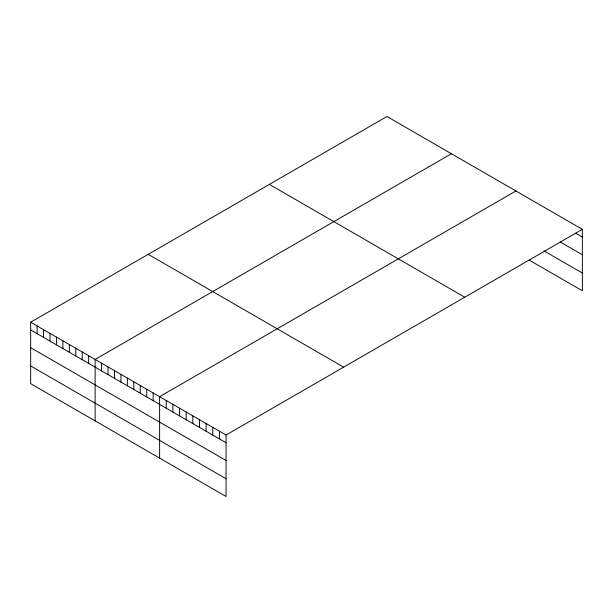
<?xml version="1.0" encoding="UTF-8"?>
<svg xmlns="http://www.w3.org/2000/svg" width="613" height="613" viewBox="0 0 613 613"><rect width="100%" height="100%" fill="white"/><g stroke="black" fill="none" stroke-linecap="round" stroke-linejoin="round"><path stroke-width="0.92" d="M30.65 322.223L226.051 435.031L226.051 496.484L30.65 383.669L30.65 322.223L386.949 116.516L582.35 229.331L582.35 290.777L529.203 260.096M451.429 153.74L95.13 359.448L95.13 420.901M515.916 190.972L159.618 396.68L159.618 458.133M226.051 435.031L582.35 229.331M575.707 233.201L582.35 237.032M560.205 241.982L582.35 254.77M543.961 250.886L582.35 273.046M269.368 184.398L464.769 297.213M148.231 254.334L343.632 367.149M30.65 329.924L226.051 442.739M30.65 347.663L226.051 460.478M30.65 365.938L226.051 478.753M219.408 431.2L219.408 438.908M212.765 427.361L212.765 435.069M206.121 423.529L206.121 431.23M199.478 419.69L199.478 427.399M192.834 415.859L192.834 423.56M186.191 412.02L186.191 419.729M179.548 408.181L179.548 415.89M172.904 404.35L172.904 412.059M166.261 400.511L166.261 408.22M153.166 392.956L153.166 400.657M146.722 389.232L146.722 396.94M140.27 385.508L140.27 393.217M133.826 381.784L133.826 389.493M127.374 378.06L127.374 385.769M120.93 374.344L120.93 382.045M114.478 370.62L114.478 378.321M108.026 366.896L108.026 374.597M101.582 363.172L101.582 370.88M88.686 355.724L88.686 363.432M82.234 352L82.234 359.708M75.79 348.284L75.79 355.984M69.338 344.56L69.338 352.26M62.894 340.836L62.894 348.536M56.442 337.112L56.442 344.82M49.998 333.388L49.998 341.096M43.546 329.664L43.546 337.372M37.102 325.94L37.102 333.648"/></g></svg>
